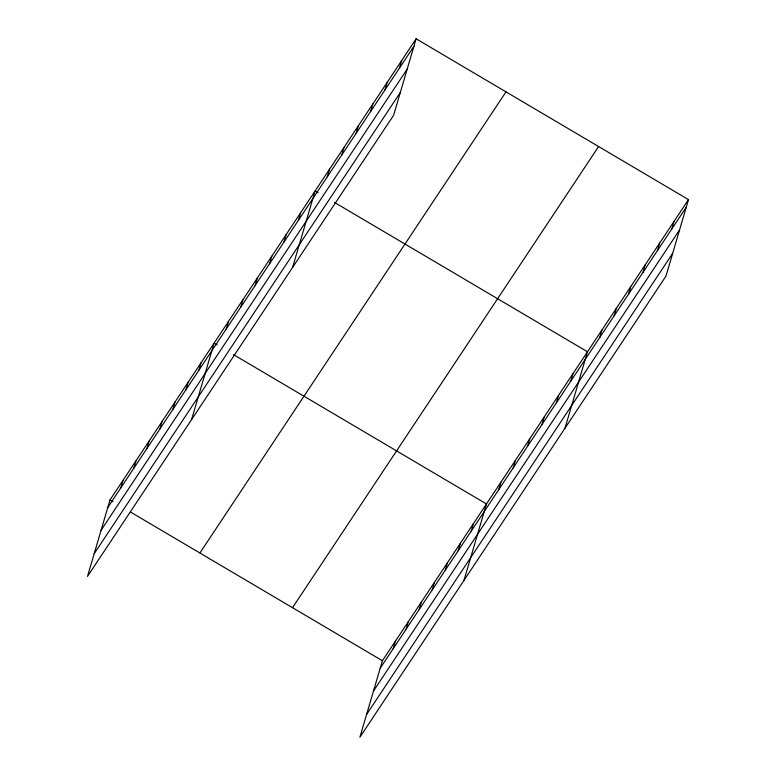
<?xml version="1.0" encoding="UTF-8"?>
<svg xmlns="http://www.w3.org/2000/svg" width="776" height="776" viewBox="0 0 776 776"><rect width="100%" height="100%" fill="white"/><g stroke="black" fill="none" stroke-linecap="round" stroke-linejoin="round"><path stroke-width="1.16" d="M416.101 38.8L110.008 499.938L87.504 576.393L393.607 115.255L416.101 38.8L688.496 199.607L665.992 276.062L359.899 737.2L382.393 660.745L688.496 199.607M120.794 487.9L123.015 480.344M133.802 468.297L136.023 460.74M146.809 448.703L149.031 441.146M159.817 429.099L162.038 421.543M172.825 409.505L175.056 401.949M185.842 389.911L188.064 382.355M198.85 370.307L201.071 362.751M191.575 419.603L214.079 343.157L217.144 344.961M226.282 328.966L228.513 321.41M240.715 307.228L242.936 299.672M255.149 285.49L257.37 277.934M269.573 263.753L271.804 256.196M284.006 242.015L286.228 234.459M298.44 220.268L300.661 212.711M292.591 267.429L315.095 190.974L318.16 192.787M327.297 176.792L329.519 169.236M341.731 155.054L343.952 147.498M356.155 133.317L358.386 125.761M370.589 111.579L372.81 104.023M385.022 89.832L387.243 82.275M399.446 68.094L401.677 60.538M393.18 648.707L395.411 641.151M406.188 629.103L408.418 621.547M419.205 609.509L421.426 601.953M432.213 589.905L434.434 582.359M445.22 570.312L447.442 562.755M458.228 550.717L460.449 543.161M471.236 531.114L473.457 523.558M463.97 580.409L486.474 503.963L233.489 354.613M498.677 489.772L500.898 482.216M513.111 468.035L515.332 460.478M527.534 446.297L529.765 438.741M541.968 424.559L544.189 417.003M556.402 402.822L558.623 395.265M570.826 381.084L573.057 373.528M564.986 428.236L587.481 351.78L334.495 202.429M599.693 337.599L601.914 330.043M614.117 315.861L616.348 308.305M628.55 294.123L630.772 286.567M642.984 272.386L645.205 264.829M657.408 250.638L659.629 243.082M671.841 228.901L674.063 221.344M107.786 507.494L413.88 46.356M101.093 530.231L407.187 69.093M94.197 553.657L400.29 92.519M199.898 553.007L505.991 91.869M292.513 607.686L598.606 146.538M380.172 668.301L686.275 207.163M373.479 691.038L679.582 229.9M366.592 714.463L672.685 253.325M110.008 499.938L113.073 501.752M130.436 512.005L382.393 660.745"/></g></svg>
